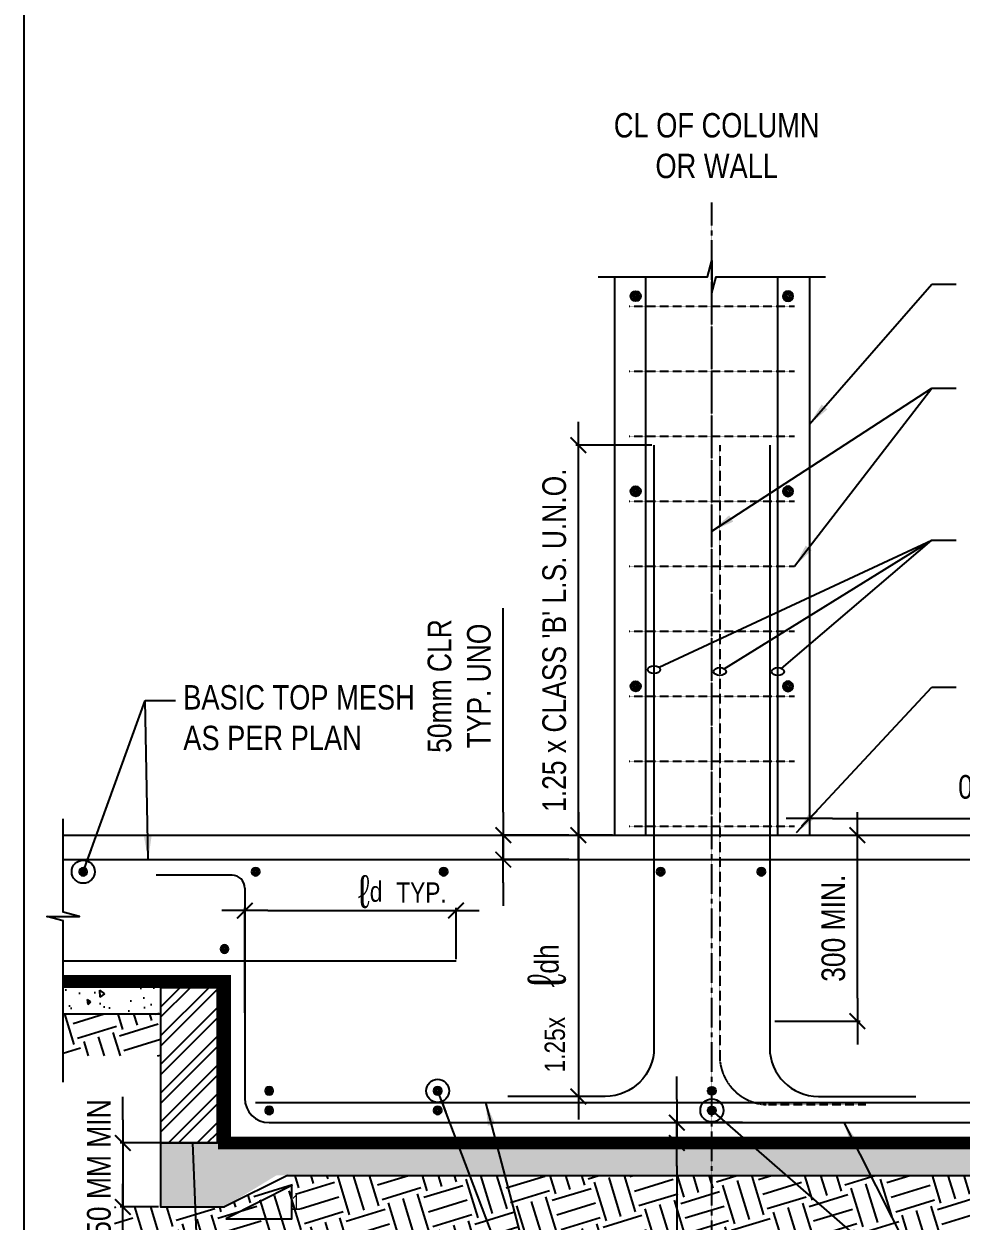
# Model space of a CAD drawing. Header units: millimetres. Extents: x 2250 to 72050, y -16050 to 57150.
# Drawn here: x 2250 to 11766, y -9896 to 2255 of the extents above; entities that cross this region are included whole.
import ezdxf

# ---------------------------------------------------------------- set-up
doc = ezdxf.new("R2010")
doc.units = ezdxf.units.MM
for name, pattern in [('CENTER2', [1.125, 0.75, -0.125, 0.125, -0.125]), ('DASHED', [0.75, 0.5, -0.25]), ('HIDDEN', [0.375, 0.25, -0.125])]:
    doc.linetypes.add(name, pattern=pattern)
for name, color, linetype in [('BLINDING', 1, 'Continuous'), ('S-D-THCK', 6, 'Continuous'), ('S-G-BREK', 2, 'Continuous'), ('S-G-CNTR', 1, 'CENTER2'), ('S-G-DIMS', 1, 'Continuous'), ('S-G-HDN1', 2, 'HIDDEN'), ('S-G-HTCH', 1, 'Continuous'), ('S-G-LEDR', 2, 'Continuous'), ('S-G-MEDM', 3, 'Continuous'), ('S-G-RBAR', 7, 'Continuous'), ('S-G-THCK', 6, 'Continuous'), ('S-HATCH', 8, 'Continuous'), ('WATER PROOF', 1, 'DASHED')]:
    doc.layers.add(name, color=color, linetype=linetype)
doc.layers.add('NPLT-JLA', color=193, linetype='Continuous', plot=False)
doc.styles.add('ARIAL', font='arial.ttf', dxfattribs={"width": 0.8})
doc.dimstyles.new('ARIALDIMS', dxfattribs={"dimscale": 12, "dimtxt": 20, "dimasz": 19.5, "dimexe": 2.25, "dimexo": 1.75, "dimgap": 10, "dimtad": 1, "dimzin": 3, "dimdsep": 46, "dimtxsty": 'ARIAL', "dimblk1": 'nyatick', "dimblk2": 'nyatick', "dimsah": 1, "dimcen": 2.25, "dimclrd": 1, "dimclre": 1, "dimclrt": 2, "dimadec": 0, "dimazin": 0, "dimtfac": 1, "dimtmove": 0, "dimatfit": 3, "dimfxl": 1, "dimfrac": 2, "dimtolj": 1, "dimtzin": 0, "dimarcsym": 0})
pattern_1 = [(17.07394908975065, (-981481.9494365874, 190919.5068498568), (273.1242220923031, 515.2752260858209), [412.3744653293409, -412.3744653293409]), (17.07394908975065, (-981527.352749836, 191067.3317463901), (273.1242220923031, 515.2752260858209), [412.3744653293409, -412.3744653293409]), (17.07394908975065, (-981572.756063085, 191215.1566429235), (273.1242220923031, 515.2752260858209), [412.3744653293409, -412.3744653293409]), (107.0739490897506, (-981538.6155353234, 191279.5660461843), (-515.2752260858209, 273.1242220923031), [412.37446532934, -412.37446532934]), (107.0739490897506, (-981390.79063879, 191324.969359433), (-515.2752260858209, 273.1242220923031), [412.37446532934, -412.37446532934]), (107.0739490897506, (-981242.9657422567, 191370.3726726818), (-515.2752260858209, 273.1242220923031), [412.37446532934, -412.37446532934])]

# ---------------------------------------------------------------- blocks, each defined once
blk = doc.blocks.new('nyatick')
at = {"layer": 'S-G-DIMS'}
blk.add_line((-1.005000000008295, 9.094947017729282e-13), (1.004999999997381, 9.094947017729282e-13), dxfattribs=at)
at = {"layer": 'S-G-DIMS', "const_width": 0.07999999999999999}
blk.add_lwpolyline([(0.3399999999928696, 0.3400000000001455), (-0.3400000000037835, -0.339999999999236)], dxfattribs=at)
blk = doc.blocks.new('*D327')
at = {"layer": 'Defpoints', "color": 0, "transparency": 16777216}
for p in [(7880.017241501711, -2020.416430930724), (8647.702364331566, -2020.416430930724), (8245.637260635984, -5979.640207438775)]:
    blk.add_point(p, dxfattribs=at)
at = {"layer": 'S-G-RBAR', "color": 1, "lineweight": -2, "transparency": 16777216}
for p, q in [((8626.702364331566, -2020.416430930724), (7853.017241501711, -2020.416430930724)), ((7880.017241501712, -5745.640207438775), (7880.017241501712, -2254.416430930724)), ((8224.637260635984, -5979.640207438775), (7853.017241501712, -5979.640207438775))]:
    blk.add_line(p, q, dxfattribs=at)
at = {"layer": 'S-G-RBAR', "color": 1, "lineweight": -2, "transparency": 16777216, "xscale": 234, "yscale": 234, "zscale": 234}
for p, rotation in [((7880.017241501711, -2020.416430930724), 90), ((7880.017241501712, -5979.640207438775), 270)]:
    blk.add_blockref('nyatick', p, dxfattribs=dict(at, rotation=rotation))
at = {"layer": 'S-G-RBAR', "color": 2, "transparency": 16777216, "insert": (7635.842616672242, -4000.028319184752), "char_height": 240, "attachment_point": 5, "rotation": 90, "style": 'ARIAL'}
blk.add_mtext("\\A1;1.25 x CLASS 'B' L.S. U.N.O.", dxfattribs=at)
blk = doc.blocks.new('*D328')
at = {"layer": 'Defpoints', "color": 0, "transparency": 16777216}
for p in [(8245.637260635984, -5979.640207438775), (7880.017241495883, -8631.293197128009), (8152.853005936853, -8631.293197128009)]:
    blk.add_point(p, dxfattribs=at)
at = {"layer": 'S-G-RBAR', "color": 1, "lineweight": -2, "transparency": 16777216}
for p, q in [((8224.637260635984, -5979.640207438775), (7853.017241495882, -5979.640207438775)), ((7880.017241495883, -6213.640207438776), (7880.017241495883, -8397.293197128009)), ((8131.853005936853, -8631.293197128009), (7853.017241495883, -8631.293197128009))]:
    blk.add_line(p, q, dxfattribs=at)
at = {"layer": 'S-G-RBAR', "color": 1, "lineweight": -2, "transparency": 16777216, "xscale": 234, "yscale": 234, "zscale": 234}
for p, rotation in [((7880.017241495882, -5979.640207438775), 90), ((7880.017241495883, -8631.293197128009), 270)]:
    blk.add_blockref('nyatick', p, dxfattribs=dict(at, rotation=rotation))
at = {"layer": 'S-G-RBAR', "color": 2, "transparency": 16777216, "insert": (7561.599779012933, -7305.466702283389), "char_height": 240, "attachment_point": 5, "rotation": 90, "style": 'ARIAL'}
blk.add_mtext('\\A1;{\\fArial|b0|i0|c0|p34;\\H1.6x;ℓ\\H0.625x;dh  } ', dxfattribs=at)
blk = doc.blocks.new('*D329')
at = {"layer": 'Defpoints', "color": 0, "transparency": 16777216}
for p in [(9854.48811939055, -5979.640207438775), (10712.69704692927, -5979.640207438774), (9854.48811939055, -7867.90117071191)]:
    blk.add_point(p, dxfattribs=at)
at = {"layer": 'S-G-DIMS', "color": 1, "lineweight": -2, "transparency": 16777216}
for p, q in [((9875.48811939055, -5979.640207438775), (10739.69704692927, -5979.640207438774)), ((10712.69704692927, -7633.901170711909), (10712.69704692927, -6213.640207438775)), ((9875.48811939055, -7867.90117071191), (10739.69704692927, -7867.901170711909))]:
    blk.add_line(p, q, dxfattribs=at)
at = {"layer": 'S-G-DIMS', "color": 1, "lineweight": -2, "transparency": 16777216, "xscale": 234, "yscale": 234, "zscale": 234}
for p, rotation in [((10712.69704692927, -5979.640207438774), 90), ((10712.69704692927, -7867.901170711909), 270)]:
    blk.add_blockref('nyatick', p, dxfattribs=dict(at, rotation=rotation))
at = {"layer": 'S-G-DIMS', "color": 2, "transparency": 16777216, "insert": (10470.07767448725, -6923.770689075344), "char_height": 240, "attachment_point": 5, "rotation": 90, "style": 'ARIAL'}
blk.add_mtext('\\A1;300 MIN.', dxfattribs=at)
blk = doc.blocks.new('*D330')
at = {"color": 1, "lineweight": -2, "transparency": 16777216}
for p, q in [((4493.029626139134, -7783.555683037499), (4493.029626139134, -6717.834854235814)), ((4727.029626139134, -6744.834854235814), (6403.620098464176, -6744.834854235814)), ((6637.620098464176, -7237.001049960032), (6637.620098464176, -6717.834854235814))]:
    blk.add_line(p, q, dxfattribs=at)
at = {"layer": 'Defpoints', "color": 0, "transparency": 16777216}
for p in [(6637.620098464176, -6744.834854235814), (6637.620098464176, -7258.001049960032), (4493.029626139134, -7804.555683037499)]:
    blk.add_point(p, dxfattribs=at)
at = {"color": 1, "lineweight": -2, "transparency": 16777216, "xscale": 234, "yscale": 234, "zscale": 234, "rotation": 180}
blk.add_blockref('nyatick', (4493.029626139134, -6744.834854235814), dxfattribs=at)
at = {"color": 1, "lineweight": -2, "transparency": 16777216, "xscale": 234, "yscale": 234, "zscale": 234}
blk.add_blockref('nyatick', (6637.620098464176, -6744.834854235814), dxfattribs=at)
blk = doc.blocks.new('*D331')
at = {"layer": 'Defpoints', "color": 0, "transparency": 16777216}
for p in [(9566.619657029853, -8897.108373568019), (8879.68100200508, -9103.295606232688), (9566.889301347623, -9103.295606232688)]:
    blk.add_point(p, dxfattribs=at)
at = {"layer": 'S-G-DIMS', "color": 1, "lineweight": -2, "transparency": 16777216}
for p, q in [((8879.68100200508, -8663.108373568019), (8879.68100200508, -8429.108373568019)), ((9545.619657029853, -8897.108373568019), (8852.68100200508, -8897.108373568019)), ((8879.68100200508, -8897.108373568019), (8879.68100200508, -9103.295606232688)), ((9545.889301347623, -9103.295606232688), (8852.68100200508, -9103.295606232688)), ((8879.68100200508, -9337.295606232688), (8879.68100200508, -12072.8643258461))]:
    blk.add_line(p, q, dxfattribs=at)
at = {"layer": 'S-G-DIMS', "color": 1, "lineweight": -2, "transparency": 16777216, "xscale": 234, "yscale": 234, "zscale": 234}
for p, rotation in [((8879.68100200508, -8897.108373568019), 270), ((8879.68100200508, -9103.295606232688), 90)]:
    blk.add_blockref('nyatick', p, dxfattribs=dict(at, rotation=rotation))
at = {"layer": 'S-G-DIMS', "color": 2, "transparency": 16777216, "insert": (8433.45999245528, -11282.76337086657), "char_height": 240, "width": 1484.262528023871, "attachment_point": 5, "rotation": 90, "style": 'ARIAL'}
blk.add_mtext('\\A1;75mm CLR TYP. UNO', dxfattribs=at)
blk = doc.blocks.new('*D332')
at = {"layer": 'Defpoints', "color": 0, "transparency": 16777216}
for p in [(7116.919584119215, -5979.640207438775), (7804.127883461962, -5979.640207438775), (7803.858239144163, -6227.064886636774)]:
    blk.add_point(p, dxfattribs=at)
at = {"layer": 'S-G-DIMS', "color": 1, "lineweight": -2, "transparency": 16777216}
for p, q in [((7116.919584119215, -5745.640207438775), (7116.919584119215, -3674.543345228677)), ((7783.127883461962, -5979.640207438775), (7089.919584119215, -5979.640207438775)), ((7116.919584119216, -6227.064886636774), (7116.919584119215, -5979.640207438775)), ((7782.858239144163, -6227.064886636774), (7089.919584119216, -6227.064886636774)), ((7116.919584119216, -6461.064886636774), (7116.919584119216, -6695.064886636774))]:
    blk.add_line(p, q, dxfattribs=at)
at = {"layer": 'S-G-DIMS', "color": 1, "lineweight": -2, "transparency": 16777216, "xscale": 234, "yscale": 234, "zscale": 234}
for p, rotation in [((7116.919584119215, -5979.640207438775), 270), ((7116.919584119216, -6227.064886636774), 90)]:
    blk.add_blockref('nyatick', p, dxfattribs=dict(at, rotation=rotation))
at = {"layer": 'S-G-DIMS', "color": 2, "transparency": 16777216, "insert": (6670.698574569416, -4465.430111940819), "char_height": 240, "width": 1948.309373369323, "attachment_point": 5, "rotation": 90, "style": 'ARIAL'}
blk.add_mtext('\\A1;50mm CLR TYP. UNO', dxfattribs=at)
blk = doc.blocks.new('*D333')
at = {"layer": 'Defpoints', "color": 0, "transparency": 16777216}
for p in [(10225.03471425937, -5470.78432659767), (14877.01698914509, -5810.019208802056), (14877.01698914509, -6402.307021448949)]:
    blk.add_point(p, dxfattribs=at)
at = {"layer": 'S-G-DIMS', "color": 1, "lineweight": -2, "transparency": 16777216}
for p, q in [((10225.03471425937, -5491.78432659767), (10225.03471425937, -5837.019208802056)), ((10459.03471425937, -5810.019208802056), (14643.01698914509, -5810.019208802056)), ((14877.01698914509, -6381.307021448949), (14877.01698914509, -5783.019208802056))]:
    blk.add_line(p, q, dxfattribs=at)
at = {"layer": 'S-G-DIMS', "color": 1, "lineweight": -2, "transparency": 16777216, "xscale": 234, "yscale": 234, "zscale": 234, "rotation": 180}
blk.add_blockref('nyatick', (10225.03471425937, -5810.019208802056), dxfattribs=at)
at = {"layer": 'S-G-DIMS', "color": 1, "lineweight": -2, "transparency": 16777216, "xscale": 234, "yscale": 234, "zscale": 234}
blk.add_blockref('nyatick', (14877.01698914509, -5810.019208802056), dxfattribs=at)
at = {"layer": 'S-G-DIMS', "color": 2, "transparency": 16777216, "insert": (12551.02585170222, -5491.601746319109), "char_height": 240, "attachment_point": 5, "style": 'ARIAL'}
blk.add_mtext('\\A1;0.33 {\\H1.6x;ℓ}n  TYP.', dxfattribs=at)
blk = doc.blocks.new('*D349')
at = {"layer": 'Defpoints', "color": 0, "transparency": 16777216}
for p in [(3786.909901965251, -9103.295606232587), (3254.641422279838, -9752.704213050547), (3637.433806699019, -9752.704213050547)]:
    blk.add_point(p, dxfattribs=at)
at = {"layer": 'S-G-RBAR', "color": 1, "lineweight": -2, "transparency": 16777216}
for p, q in [((3254.641422279837, -8869.295606232587), (3254.641422279837, -8635.295606232587)), ((3765.909901965251, -9103.295606232587), (3227.641422279837, -9103.295606232587)), ((3254.641422279837, -9103.295606232587), (3254.641422279838, -9752.704213050547)), ((3616.433806699019, -9752.704213050547), (3227.641422279838, -9752.704213050547)), ((3254.641422279838, -9986.704213050547), (3254.641422279838, -10220.70421305055))]:
    blk.add_line(p, q, dxfattribs=at)
at = {"layer": 'S-G-RBAR', "color": 1, "lineweight": -2, "transparency": 16777216, "xscale": 234, "yscale": 234, "zscale": 234}
for p, rotation in [((3254.641422279837, -9103.295606232587), 270), ((3254.641422279838, -9752.704213050547), 90)]:
    blk.add_blockref('nyatick', p, dxfattribs=dict(at, rotation=rotation))
at = {"layer": 'S-G-RBAR', "color": 2, "transparency": 16777216, "insert": (3012.103905226628, -9427.999909641565), "char_height": 240, "attachment_point": 5, "rotation": 90, "style": 'ARIAL'}
blk.add_mtext('\\A1;150 MM MIN', dxfattribs=at)

msp = doc.modelspace()

# ---------------------------------------------------------------- hatches: boundary and pattern name
at = {"layer": 'S-G-HTCH'}
h = msp.add_hatch(dxfattribs=at)
h.set_pattern_fill('EARTH', color=256, scale=64.94086068178598, angle=17.07394908975065, style=0)
h.set_pattern_definition(pattern_1)
h.paths.add_polyline_path([(3637.433806699017, -7794.312813652577), (2647.735089908456, -7794.312813652577), (2647.735089908456, -8220.65643811792), (3637.433806699017, -8220.65643811792)])
h = msp.add_hatch(dxfattribs=at)
h.set_pattern_fill('EARTH', color=256, scale=64.94086068178598, angle=17.07394908975065, style=0)
h.set_pattern_definition(pattern_1)
h.paths.add_polyline_path([(15272.05106884027, -9752.704213050543), (14183.82956137847, -9752.704213050543), (13545.26140979886, -9433.420137260815), (4925.410565096492, -9433.420137260815), (4286.842413516904, -9752.704213050543), (3168.039539983074, -9752.704213050543), (3168.039539983074, -10311.73279454738), (15272.05106884027, -10311.73279454738)])
at = {"layer": 'S-HATCH'}
h = msp.add_hatch(dxfattribs=at)
h.set_pattern_fill('AR-CONC', color=256, scale=64.94086068178598, angle=45)
h.set_pattern_definition([(94.99999999999984, (-58692.46989518855, -20005.91139186133), (358.1826153700372, 300.5509002767233), [48.70564551133947, -535.7621006247341]), (40.00000000000002, (-58692.46989518855, -20005.91139186133), (-409.1223357314791, 281.6927697124159), [38.96451640907159, -428.6096804997874]), (145.45144446, (-58662.62134458061, -19980.86548364341), (-50.93971784127861, 582.2436653927972), [41.39342928502288, -455.3277221352517]), (91.18419999999963, (-58784.31014111688, -19914.07114593301), (566.0851886385651, 414.0718740993452), [73.05846826700916, -803.6431509371009]), (141.63563549, (-58737.13637491736, -19879.56518680384), (-18.11854453962104, 876.5143740456588), [62.0901789955991, -682.9919676527728]), (36.18416399000001, (-58784.31014111688, -19914.07114593301), (-18.11854459238087, 876.5143735295095), [58.44677461360737, -642.9145213990897]), (66, (-58715.42995667063, -19891.11108445092), (458.9835419852176, 89.21736264412188), [48.7056455113393, -535.7621006247314]), (11.00000000000003, (-58715.42995667063, -19891.11108445092), (-221.2590927512367, 444.720491969431), [38.96451640907159, -428.6096804997874]), (116.45144474, (-58677.18132843141, -19883.67630428617), (237.7244466005023, 533.9378505334432), [41.39342798620568, -455.3277221352517]), (82.50000000000001, (-58692.46989518855, -20005.91139186133), (-147.2814465055751, 158.449087533508), [0, -423.4144116452421, 0, -435.1037665679636, 0, -430.2332020168297]), (52.49999999999999, (-58692.46989518855, -20005.91139186133), (-60.31248800677523, 301.9161981562526), [0, -248.0740878044224, 0, -413.6732825429767, 0, -163.9756732215096]), (12.5, (-58794.87176939854, -20108.31326607151), (255.4891439356012, 234.77469426592), [0, -162.3521517044649, 0, -506.5387133179306, 0, -672.1379080564848]), (2.499999999999997, (-58840.7918923627, -20154.23338903568), (221.831475091852, 313.7681370523974), [0, -211.0577972158044, 0, -336.3936583316513, 0, -477.3153260111269])])
h.paths.add_polyline_path([(2647.735069866045, -7794.312813652577), (2647.735069866045, -7527.838465372348), (3637.433796677724, -7527.838465372253), (3637.433816720339, -7794.312813652577)])
h = msp.add_hatch(dxfattribs=at)
h.set_pattern_fill('STEEL', color=256, scale=64.94086068178598)
h.set_pattern_definition([(45, (-981481.9494365874, 190919.5068498568), (-145.7963904112769, 145.7963904112769), []), (45, (-981481.9494365874, 191022.6004661891), (-145.7963904112769, 145.7963904112769), [])])
h.paths.add_polyline_path([(3637.433806699017, -9103.295606232685), (4215.762774875722, -9103.295606232685), (4215.762774875722, -7527.442024058291), (3637.433806699017, -7527.442024058291)])
h = msp.add_hatch(dxfattribs=at)
h.set_pattern_fill('AR-CONC', color=256, scale=64.94086068178598, angle=45)
h.set_pattern_definition([(94.99999999999984, (-59509.57228085384, -21825.67645940899), (358.1826153700372, 300.5509002767233), [48.70564551133947, -535.7621006247341]), (40.00000000000002, (-59509.57228085384, -21825.67645940899), (-409.1223357314791, 281.6927697124159), [38.96451640907159, -428.6096804997874]), (145.45144446, (-59479.72373024588, -21800.63055119108), (-50.93971784127861, 582.2436653927972), [41.39342928502288, -455.3277221352517]), (91.18419999999965, (-59601.41252678217, -21733.83621348065), (566.0851886385651, 414.0718740993452), [73.05846826700916, -803.6431509371009]), (141.63563549, (-59554.23876058265, -21699.3302543515), (-18.11854453962104, 876.5143740456588), [62.0901789955991, -682.9919676527728]), (36.18416399000001, (-59601.41252678217, -21733.83621348065), (-18.11854459238087, 876.5143735295095), [58.44677461360737, -642.9145213990897]), (66, (-59532.53234233592, -21710.87615199857), (458.9835419852176, 89.21736264412188), [48.70564551133931, -535.7621006247316]), (11.00000000000003, (-59532.53234233592, -21710.87615199857), (-221.2590927512367, 444.720491969431), [38.96451640907159, -428.6096804997874]), (116.45144474, (-59494.28371409669, -21703.44137183383), (237.7244466005023, 533.9378505334432), [41.39342798620568, -455.3277221352517]), (82.50000000000001, (-59509.57228085384, -21825.67645940899), (-147.2814465055751, 158.449087533508), [0, -423.4144116452423, 0, -435.1037665679639, 0, -430.2332020168299]), (52.49999999999999, (-59509.57228085384, -21825.67645940899), (-60.31248800677523, 301.9161981562526), [0, -248.0740878044224, 0, -413.6732825429767, 0, -163.9756732215096]), (12.5, (-59611.97415506383, -21928.07833361917), (255.4891439356012, 234.77469426592), [0, -162.3521517044649, 0, -506.5387133179306, 0, -672.1379080564848]), (2.499999999999997, (-59657.89427802799, -21973.99845658333), (221.831475091852, 313.7681370523974), [0, -211.0577972158044, 0, -336.3936583316513, 0, -477.3153260111269])])
h.paths.add_polyline_path([(14833.23816819633, -9752.704213050543), (14833.23816819633, -9103.295606232772), (14183.82958142106, -9103.295606232685), (4286.842413516904, -9103.295606232685), (3956.717882488927, -9103.295606232685), (3637.433806699017, -9103.295606232685), (3637.433806699017, -9752.704213050543), (4286.842413516904, -9752.704213050543), (4811.891499293692, -9433.420137260815), (13658.78047560166, -9433.420137260815), (14183.82956137847, -9752.704213050543)])

# ---------------------------------------------------------------- linework, layer by layer
at = {"layer": 'BLINDING'}
msp.add_lwpolyline([(3637.433806699017, -9103.295606232685), (4215.762774875722, -9103.295606232685), (4215.762774875722, -7527.442024058291), (3637.433806699017, -7527.442024058291)], close=True, dxfattribs=at)
for points in [[(2647.735089908456, -7794.312813652577), (3637.433806699017, -7794.312813652577)], [(4286.842413516904, -9103.295606232685), (3637.433806699017, -9103.295606232685), (3637.433806699017, -9752.704213050543), (4286.842413516904, -9752.704213050543)], [(4925.410565096492, -9433.420137260815), (4925.410565096492, -9433.420137260815), (4286.842413516904, -9752.704213050543)], [(4925.410565096492, -9433.420137260815), (13545.26140979886, -9433.420137260815)]]:
    msp.add_lwpolyline(points, dxfattribs=at)
at = {"layer": 'NPLT-JLA'}
msp.add_line((2250.000000000003, 57149.99999999995), (2250.000000000003, -14550.00003053842), dxfattribs=at)
at = {"layer": 'S-D-THCK'}
for p, q in [((8565.22747126619, -5979.640207439254), (8565.227471266015, -310.745227548301)), ((9905.444503629158, -5979.640207439254), (9905.444503629158, -310.745227548301))]:
    msp.add_line(p, q, dxfattribs=at)
at = {"layer": 'S-G-BREK'}
for points in [[(8080.687494546713, -310.745227548301), (9191.137835483169, -310.745227548301), (9235.335997468981, -145.7954414165142), (9235.335997468981, -475.6950136800006), (9279.53415945459, -310.745227548301), (10389.98450039107, -310.745227548301)], [(2647.735089908456, -8486.220276761123), (2647.735089908456, -6848.587300083163), (2482.785303776749, -6804.38913809746), (2812.684876040337, -6804.38913809746), (2647.735089908456, -6760.190976111844), (2647.735089908456, -5814.690421307081)]]:
    msp.add_lwpolyline(points, dxfattribs=at)
at = {"layer": 'S-G-CNTR'}
msp.add_line((9235.33598744766, -10612.96717703628), (9235.33598744766, 442.7728148979222), dxfattribs=at)
at = {"layer": 'S-G-DIMS'}
msp.add_line((3479.489454656534, -4613.82685530094), (3790.133177891461, -4613.826879458204), dxfattribs=at)
at = {"layer": 'S-G-DIMS', "color": 1}
msp.add_line((4971.946252969952, -9536.300828556152), (4300.291493228913, -9872.128208426584), dxfattribs=at)
msp.add_lwpolyline([(4300.291493228913, -9872.128208426584), (4971.946252969952, -9872.128208426584), (4971.946252969952, -9536.300828556152)], dxfattribs=at)
at = {"layer": 'S-G-HDN1'}
for p, q in [((9235.335987447485, -5979.640207439254), (9235.335987447485, -21.94129110769427)), ((8395.141616946043, -610.1105809154687), (10075.5303579493, -610.1105809154687)), ((8395.141616946043, -1269.909725442456), (10075.5303579493, -1269.909725442456)), ((8395.141616946043, -1929.708869969436), (10075.5303579493, -1929.708869969436)), ((8395.141616946043, -2589.508014496329), (10075.5303579493, -2589.508014496329)), ((8395.141616946043, -3249.307159023308), (10075.5303579493, -3249.307159023308)), ((8395.141616946043, -3909.106303550201), (10075.5303579493, -3909.106303550201)), ((8395.141616946043, -4568.905448077181), (10075.5303579493, -4568.905448077181)), ((8395.141616946043, -5228.704592604161), (10075.5303579493, -5228.704592604161)), ((8395.141616946043, -5888.503737131054), (10075.5303579493, -5888.503737131054))]:
    msp.add_line(p, q, dxfattribs=at)
msp.add_lwpolyline([(9317.810880513061, -2020.416430930723), (9314.924269276598, -8218.918731798665, 0.414213562373095), (9809.773627671893, -8713.768090193953), (10799.47234446225, -8713.768090193953)], format="xyb", dxfattribs=at)
at = {"layer": 'S-G-LEDR', "color": 1}
for centre in [(8647.702364331766, -4298.997794914816), (9316.740614559196, -4318.628914264118), (9905.444503629158, -4318.903070693937)]:
    msp.add_ellipse(centre, major_axis=(-63.27630396500948, 0), ratio=0.6289112781778817, dxfattribs=at)
at = {"layer": 'S-G-MEDM'}
for p, q in [((8245.63728067842, -310.745227548301), (8245.63728067842, -5979.640207438773)), ((10225.03471425937, -310.745227548301), (10225.03471425937, -5979.640207438773)), ((2647.735089908456, -5979.640207438773), (15822.9369050293, -5979.640207438773))]:
    msp.add_line(p, q, dxfattribs=at)
msp.add_lwpolyline([(2647.735089908456, -7464.18828262444), (4286.842413516904, -7464.18828262444), (4286.842413516904, -9103.295606232685), (14183.82958142106, -9103.295606232685), (14183.82958142106, -7464.18828262444), (15822.9369050293, -7464.18828262444)], dxfattribs=at)
at = {"layer": 'S-G-RBAR', "color": 6}
for p, q in [((2647.735089908456, -6227.064886636843), (15822.9369050293, -6227.064886636421)), ((6637.620098464176, -7258.001049960032), (2647.735069866045, -7258.001049960265)), ((4600.747264025078, -8692.391440441934), (13824.42989171152, -8692.391440441628))]:
    msp.add_line(p, q, dxfattribs=at)
at = {"layer": 'S-G-RBAR'}
for points in [[(8513.680663099818, -509.2066374182032, -0.9999999999999997), (8410.587046767687, -509.2066374182032, -0.9999999999999999), (8513.680663099818, -509.2066374182032, -1), (8427.769316156468, -509.2066374182032, -0.9999999999999999), (8496.498393711241, -509.2066374182032, -1), (8444.951585545074, -509.2066374182032, -0.9999999999999999), (8479.31612432246, -509.2066374182032, -1), (8462.133854933854, -509.2066374182032, -1)], [(9956.991311795326, -509.2066374181159, 0.9999999999999997), (10060.08492812749, -509.2066374181159, 0.9999999999999999), (9956.991311795326, -509.2066374181159, 1), (10042.90265873888, -509.2066374181159, 0.9999999999999999), (9974.173581184106, -509.2066374181159, 1), (10025.7203893501, -509.2066374181159, 0.9999999999999999), (9991.355850572712, -509.2066374181159, 1), (10008.53811996129, -509.2066374181159, 1)], [(8513.680663100022, -2488.604070999063, -0.9999999999999997), (8410.58704676789, -2488.604070999063, -0.9999999999999999), (8513.680663100022, -2488.604070999063, -1), (8427.769316156468, -2488.604070999063, -0.9999999999999999), (8496.498393711241, -2488.604070999063, -1), (8444.951585545248, -2488.604070999063, -0.9999999999999999), (8479.316124322635, -2488.604070999063, -1), (8462.133854933854, -2488.604070999063, -1)], [(9956.991311795151, -2488.604070998968, 0.9999999999999997), (10060.08492812749, -2488.604070998968, 0.9999999999999999), (9956.991311795151, -2488.604070998968, 1), (10042.90265873868, -2488.604070998968, 0.9999999999999999), (9974.173581183932, -2488.604070998968, 1), (10025.7203893501, -2488.604070998968, 0.9999999999999999), (9991.355850572712, -2488.604070998968, 1), (10008.53811996129, -2488.604070998968, 1)], [(8513.680663100022, -4468.001504579923, -0.9999999999999997), (8410.58704676789, -4468.001504579923, -0.9999999999999999), (8513.680663100022, -4468.001504579923, -1), (8427.769316156468, -4468.001504579923, -0.9999999999999999), (8496.498393711416, -4468.001504579923, -1), (8444.951585545248, -4468.001504579923, -0.9999999999999999), (8479.316124322635, -4468.001504579923, -1), (8462.133854934029, -4468.001504579923, -1)], [(9956.991311795151, -4468.001504579821, 0.9999999999999997), (10060.08492812749, -4468.001504579821, 0.9999999999999999), (9956.991311795151, -4468.001504579821, 1), (10042.90265873868, -4468.001504579821, 0.9999999999999999), (9974.173581183932, -4468.001504579821, 1), (10025.7203893501, -4468.001504579821, 0.9999999999999999), (9991.355850572712, -4468.001504579821, 1), (10008.53811996129, -4468.001504579821, 1)], [(2810.61480499855, -6350.777226235339, 0.9999999999999997), (2893.089698064505, -6350.777226235339, 0.9999999999999999), (2810.61480499855, -6350.777226235339, 1), (2879.343882553701, -6350.777226235339, 0.9999999999999999), (2824.360620509731, -6350.777226235339, 1), (2865.59806704252, -6350.777226235339, 0.9999999999999999), (2838.106436020535, -6350.777226235339, 1), (2851.852251531716, -6350.777226235339, 1)], [(4562.316250889169, -6350.777226235339, 0.9999999999999997), (4644.791143955095, -6350.777226235339, 0.9999999999999999), (4562.316250889169, -6350.777226235339, 1), (4631.045328444292, -6350.777226235339, 0.9999999999999999), (4576.062066400351, -6350.777226235339, 1), (4617.299512933139, -6350.777226235339, 0.9999999999999999), (4589.807881911154, -6350.777226235339, 1), (4603.553697422336, -6350.777226235339, 1)], [(6470.454359612035, -6350.777226235339, 0.9999999999999997), (6552.929252677961, -6350.777226235339, 0.9999999999999999), (6470.454359612035, -6350.777226235339, 1), (6539.183437166983, -6350.777226235339, 0.9999999999999999), (6484.200175123013, -6350.777226235339, 1), (6525.437621656005, -6350.777226235339, 0.9999999999999999), (6497.94599063402, -6350.777226235339, 1), (6511.691806144998, -6350.777226235339, 1)], [(8674.772935014174, -6350.777226235339, 0.9999999999999997), (8757.2478280801, -6350.777226235339, 0.9999999999999999), (8674.772935014174, -6350.777226235339, 1), (8743.502012569123, -6350.777226235339, 0.9999999999999999), (8688.518750525152, -6350.777226235339, 1), (8729.756197058116, -6350.777226235339, 0.9999999999999999), (8702.26456603613, -6350.777226235339, 1), (8716.010381547138, -6350.777226235339, 1)], [(9696.055294137113, -6350.777226235339, 0.9999999999999997), (9778.53018720304, -6350.777226235339, 0.9999999999999999), (9696.055294137113, -6350.777226235339, 1), (9764.784371692062, -6350.777226235339, 0.9999999999999999), (9709.801109648091, -6350.777226235339, 1), (9751.038556181054, -6350.777226235339, 0.9999999999999999), (9723.54692515907, -6350.777226235339, 1), (9737.292740670076, -6350.777226235339, 1)], [(4245.604966983738, -7134.288710360954, 0.9999999999999997), (4328.079860049664, -7134.288710360954, 0.9999999999999999), (4245.604966983738, -7134.288710360954, 1), (4314.33404453886, -7134.288710360954, 0.9999999999999999), (4259.350782494919, -7134.288710360954, 1), (4300.588229027679, -7134.288710360954, 0.9999999999999999), (4273.096598005694, -7134.288710360954, 1), (4286.842413516904, -7134.288710360954, 1)], [(4699.21687884604, -8574.33041211679, 0.9999999999999997), (4781.691771911996, -8574.33041211679, 0.9999999999999999), (4699.21687884604, -8574.33041211679, 1), (4767.945956400989, -8574.33041211679, 0.9999999999999999), (4712.962694357047, -8574.33041211679, 1), (4754.200140890011, -8574.33041211679, 0.9999999999999999), (4726.708509868025, -8574.33041211679, 1), (4740.454325379003, -8574.33041211679, 1)], [(6409.747736051577, -8574.33041211679, 0.9999999999999997), (6492.222629117503, -8574.33041211679, 0.9999999999999999), (6409.747736051577, -8574.33041211679, 1), (6478.476813606525, -8574.33041211679, 0.9999999999999999), (6423.493551562555, -8574.33041211679, 1), (6464.730998095547, -8574.33041211679, 0.9999999999999999), (6437.239367073562, -8574.33041211679, 1), (6450.98518258454, -8574.33041211679, 1)], [(9276.57344400177, -8574.33041211679, -0.9999999999999997), (9194.098550935814, -8574.33041211679, -0.9999999999999999), (9276.57344400177, -8574.33041211679, -1), (9207.844366446996, -8574.33041211679, -0.9999999999999999), (9262.827628490966, -8574.33041211679, -1), (9221.5901819578, -8574.33041211679, -0.9999999999999999), (9249.081812979784, -8574.33041211679, -1), (9235.335997468981, -8574.33041211679, -1)], [(4699.21687884604, -8773.396033969286, 0.9999999999999997), (4781.691771911996, -8773.396033969286, 0.9999999999999999), (4699.21687884604, -8773.396033969286, 1), (4767.945956400989, -8773.396033969286, 0.9999999999999999), (4712.962694357047, -8773.396033969286, 1), (4754.200140890011, -8773.396033969286, 0.9999999999999999), (4726.708509868025, -8773.396033969286, 1), (4740.454325379003, -8773.396033969286, 1)], [(6409.747736051577, -8773.396033969286, 0.9999999999999997), (6492.222629117503, -8773.396033969286, 0.9999999999999999), (6409.747736051577, -8773.396033969286, 1), (6478.476813606525, -8773.396033969286, 0.9999999999999999), (6423.493551562555, -8773.396033969286, 1), (6464.730998095547, -8773.396033969286, 0.9999999999999999), (6437.239367073562, -8773.396033969286, 1), (6450.98518258454, -8773.396033969286, 1)], [(9276.57344400177, -8773.396033969286, -0.9999999999999997), (9194.098550935814, -8773.396033969286, -0.9999999999999999), (9276.57344400177, -8773.396033969286, -1), (9207.844366446996, -8773.396033969286, -0.9999999999999999), (9262.827628490966, -8773.396033969286, -1), (9221.5901819578, -8773.396033969286, -0.9999999999999999), (9249.081812979784, -8773.396033969286, -1), (9235.335997468981, -8773.396033969286, -1)]]:
    msp.add_lwpolyline(points, format="xyb", dxfattribs=at)
at = {"layer": 'S-G-RBAR', "color": 6}
for points in [[(4493.02964618137, -6515.727012366944, 0.4142135623730884), (4363.147924817793, -6385.845291003367), (3593.655005792694, -6385.84529100341)], [(4493.02964618137, -6515.727012366944), (4493.02964618137, -8649.683694370462, 0.414213562373095), (4740.454325379003, -8897.108373568015), (5620.186518081653, -8897.108373568015), (12713.02732174638, -8897.108373568015), (13730.21766955876, -8897.108373568015, 0.414213562373095), (13977.64234875639, -8649.683694370462), (13977.64234875639, -6532.188742812519, -0.4142135623730951), (14107.52407011997, -6402.307021448949), (14877.01698914509, -6402.307021448949)]]:
    msp.add_lwpolyline(points, format="xyb", dxfattribs=at)
at = {"layer": 'S-G-THCK'}
for points in [[(8647.702364331562, -2020.416430930723), (8647.70236433194, -8136.443838732819, -0.414213562373095), (8152.85300593685, -8631.293197128005), (7163.154289146463, -8631.293197128005)], [(9822.969610563785, -2020.416430930723), (9822.969610563407, -8136.443838732819, 0.414213562373095), (10317.8189689585, -8631.293197128005), (11307.51768574888, -8631.293197128005)]]:
    msp.add_lwpolyline(points, format="xyb", dxfattribs=at)
at = {"layer": 'WATER PROOF', "ltscale": 200, "const_width": 129.881721363572}
msp.add_lwpolyline([(2647.735089908456, -7464.18828262444), (4286.842413516904, -7464.18828262444), (4286.842413516904, -9103.295606232685), (14183.82958142106, -9103.295606232685), (14183.82958142106, -7464.18828262444), (15822.9369050293, -7464.18828262444)], dxfattribs=at)

# ---------------------------------------------------------------- texts
at = {"layer": 'S-G-DIMS', "color": 3, "insert": (5041.374495886805, -9707.475750922807), "char_height": 152.2051470935004, "attachment_point": 5, "style": 'ARIAL'}
msp.add_mtext('\\A1;\\pxql;1', dxfattribs=at)
at = {"layer": 'S-G-LEDR', "color": 3, "char_height": 247.4246871151943, "attachment_point": 1, "style": 'ARIAL'}
for s, insert, width in [('\\pxqc;CL OF COLUMN OR WALL', (8208.334469157664, 1349.96517490963), 2152.070596189733), ('\\pxql;BASIC TOP MESH \\PAS PER PLAN', (3867.861082759293, -4456.490414075772), 6152.586687731819)]:
    msp.add_mtext(s, dxfattribs=dict(at, insert=insert, width=width))
at = {"layer": 'S-G-MEDM', "color": 3, "style": 'ARIAL', "width": 0.8}
msp.add_text('TYP.', height=206.1872392626619, dxfattribs=at).set_placement((6030.999591401269, -6665.28046887739))
msp.add_text('1.25x', height=206.1872392626619, rotation=90, dxfattribs=at).set_placement((7743.233748013547, -8387.797795981067))
at = {"layer": 'S-G-MEDM', "color": 3, "insert": (5765.870329926067, -6554.497682866306), "char_height": 206.1872392626619, "attachment_point": 5, "style": 'ARIAL'}
msp.add_mtext('\\A1;{\\fArial|b0|i0|c0|p34;\\H1.6x;ℓ\\H0.625x;d }', dxfattribs=at)

# ---------------------------------------------------------------- dimensions: what is measured, and where the dimension line sits
dim = msp.add_linear_dim(base=(6637.620098464176, -6744.834854235814), p1=(4493.029626139134, -7804.555683037499), p2=(6637.620098464176, -7258.001049960032), angle=180, text=' ', dimstyle='ARIALDIMS')
dim.commit()
dim.dimension.update_dxf_attribs({"geometry": '*D330', "text_midpoint": (5565.324862301655, -6744.834854235814)})
at = {"layer": 'S-G-DIMS'}
for base, p1, p2, angle, text, picture, middle in [((7116.919584119215, -5979.640207438775), (7803.85823914416, -6227.06488663677), (7804.127883461959, -5979.640207438773), 270, '50mm CLR TYP. UNO', '*D332', (7116.919584119212, -4465.430111940819)), ((8879.68100200508, -9103.295606232688), (9566.619657029849, -8897.108373568015), (9566.889301347619, -9103.295606232685), 90, '75mm CLR TYP. UNO', '*D331', (8879.681002005076, -11282.76337086657))]:
    dim = msp.add_linear_dim(base=base, p1=p1, p2=p2, angle=angle, text=text, dimstyle='ARIALDIMS', dxfattribs=at)
    dim.commit()
    dim.dimension.update_dxf_attribs({"geometry": picture, "text_midpoint": middle, "dimtype": 160})
dim = msp.add_linear_dim(base=(14877.01698914509, -5810.019208802056), p1=(10225.03471425937, -5470.78432659767), p2=(14877.01698914509, -6402.307021448949), text='0.33 {\\H1.6x;ℓ}n  TYP.', dimstyle='ARIALDIMS', dxfattribs=at)
dim.commit()
dim.dimension.update_dxf_attribs({"geometry": '*D333', "text_midpoint": (12551.02585170222, -5810.019208802056), "dimtype": 160})
dim = msp.add_linear_dim(base=(10712.69704692927, -5979.640207438774), p1=(9854.488119390546, -7867.901170711906), p2=(9854.488119390546, -5979.640207438773), angle=90, text='300 MIN.', dimstyle='ARIALDIMS', dxfattribs=at)
dim.commit()
dim.dimension.update_dxf_attribs({"geometry": '*D329', "text_midpoint": (10470.07767448725, -6923.770689075344)})
at = {"layer": 'S-G-RBAR'}
dim = msp.add_linear_dim(base=(7880.017241501711, -2020.416430930724), p1=(8245.63726063598, -5979.640207438773), p2=(8647.702364331562, -2020.416430930723), angle=90, text="1.25 x CLASS 'B' L.S. U.N.O.", dimstyle='ARIALDIMS', dxfattribs=at)
dim.commit()
dim.dimension.update_dxf_attribs({"geometry": '*D327', "text_midpoint": (7635.842616672242, -4000.028319184752)})
for base, p1, p2, text, picture, middle in [((7880.017241495883, -8631.293197128009), (8245.63726063598, -5979.640207438773), (8152.85300593685, -8631.293197128005), '{\\fArial|b0|i0|c0|p34;\\H1.6x;ℓ\\H0.625x;dh  } ', '*D328', (7880.01724149588, -7305.466702283389)), ((3254.641422279838, -9752.704213050547), (3786.909901965249, -9103.295606232583), (3637.433806699017, -9752.704213050543), '150 MM MIN', '*D349', (3254.641422279834, -9427.999909641565))]:
    dim = msp.add_linear_dim(base=base, p1=p1, p2=p2, angle=90, text=text, dimstyle='ARIALDIMS', dxfattribs=at)
    dim.commit()
    dim.dimension.update_dxf_attribs({"geometry": picture, "text_midpoint": middle, "dimtype": 160})

# ---------------------------------------------------------------- leaders
msp.add_leader([(10093.41543294986, -5953.365476607643), (11468.5077046482, -4476.36208118662), (11715.93238384584, -4476.36208118662)], dimstyle='ARIALDIMS', override={"dimgap": 0.05, "dimtad": 0})
at = {"layer": 'S-G-DIMS'}
msp.add_leader([(3962.138110107961, -9103.295606232685), (4056.21011194594, -11453.40264259202), (4766.727979013129, -11460.5956918532)], dimstyle='ARIALDIMS', override={"dimgap": 0.05, "dimtad": 0}, dxfattribs=at)
at = {"layer": 'S-G-LEDR'}
for points, override in [([(10225.03471425937, -1809.112165019309), (11468.5077046482, -385.9638034052768), (11715.93238384584, -385.9638034052768)], {"dimgap": 0.05, "dimtad": 0}), ([(9235.335987447485, -2892.340485821915), (11468.5077046482, -1443.023789866435)], {"dimgap": 0.05, "dimtad": 0}), ([(10075.5303579493, -3249.307159023308), (11468.5077046482, -1443.023789866435), (11715.93238384584, -1443.023789866435)], {"dimgap": 0.05, "dimtad": 0}), ([(8698.551167335841, -4275.312876971926), (11468.5077046482, -2985.091880300795)], {"dimtad": 0, "dimldrblk": 'None'}), ([(9361.7881894585, -4290.682269188583), (11468.5077046482, -2985.091880300795)], {"dimgap": 0.05, "dimtad": 0, "dimldrblk": 'None'}), ([(9942.985387045293, -4286.868249347637), (11468.5077046482, -2985.091880300795), (11715.93238384584, -2985.091880300795)], {"dimtad": 0, "dimldrblk": 'None'}), ([(2851.852251531716, -6350.777226235339), (3479.489454656534, -4613.82685530094)], {"dimgap": 0.05, "dimtad": 0, "dimldrblk": 'DOTBLANK'}), ([(3511.780792839214, -6227.064886636814), (3479.489454656534, -4613.82685530094)], {"dimgap": 0.05, "dimtad": 0}), ([(6937.770728033123, -8692.391440441861), (7956.473581496248, -12560.83350524624)], {"dimgap": 0.05, "dimtad": 0}), ([(10576.81671451264, -8897.108373568015), (11518.30724248452, -10762.31011164519)], {"dimgap": 0.05, "dimtad": 0})]:
    msp.add_leader(points, dimstyle='ARIALDIMS', override=override, dxfattribs=at)
at = {"layer": 'S-G-LEDR', "annotation_type": 0, "has_hookline": 1, "hookline_direction": 0}
for points in [[(6450.98518258454, -8574.33041211679), (7956.473581496248, -12560.83350524624), (8901.047207092954, -12560.83350524624)], [(9235.335997468981, -8773.396033969286), (11518.30724248452, -10762.31011164519), (12060.23839144346, -10762.31011164519)]]:
    msp.add_leader(points, dimstyle='ARIALDIMS', override={"dimgap": 0.05, "dimtad": 0, "dimldrblk": 'DOTBLANK'}, dxfattribs=at)

doc.saveas('drawing.dxf')
